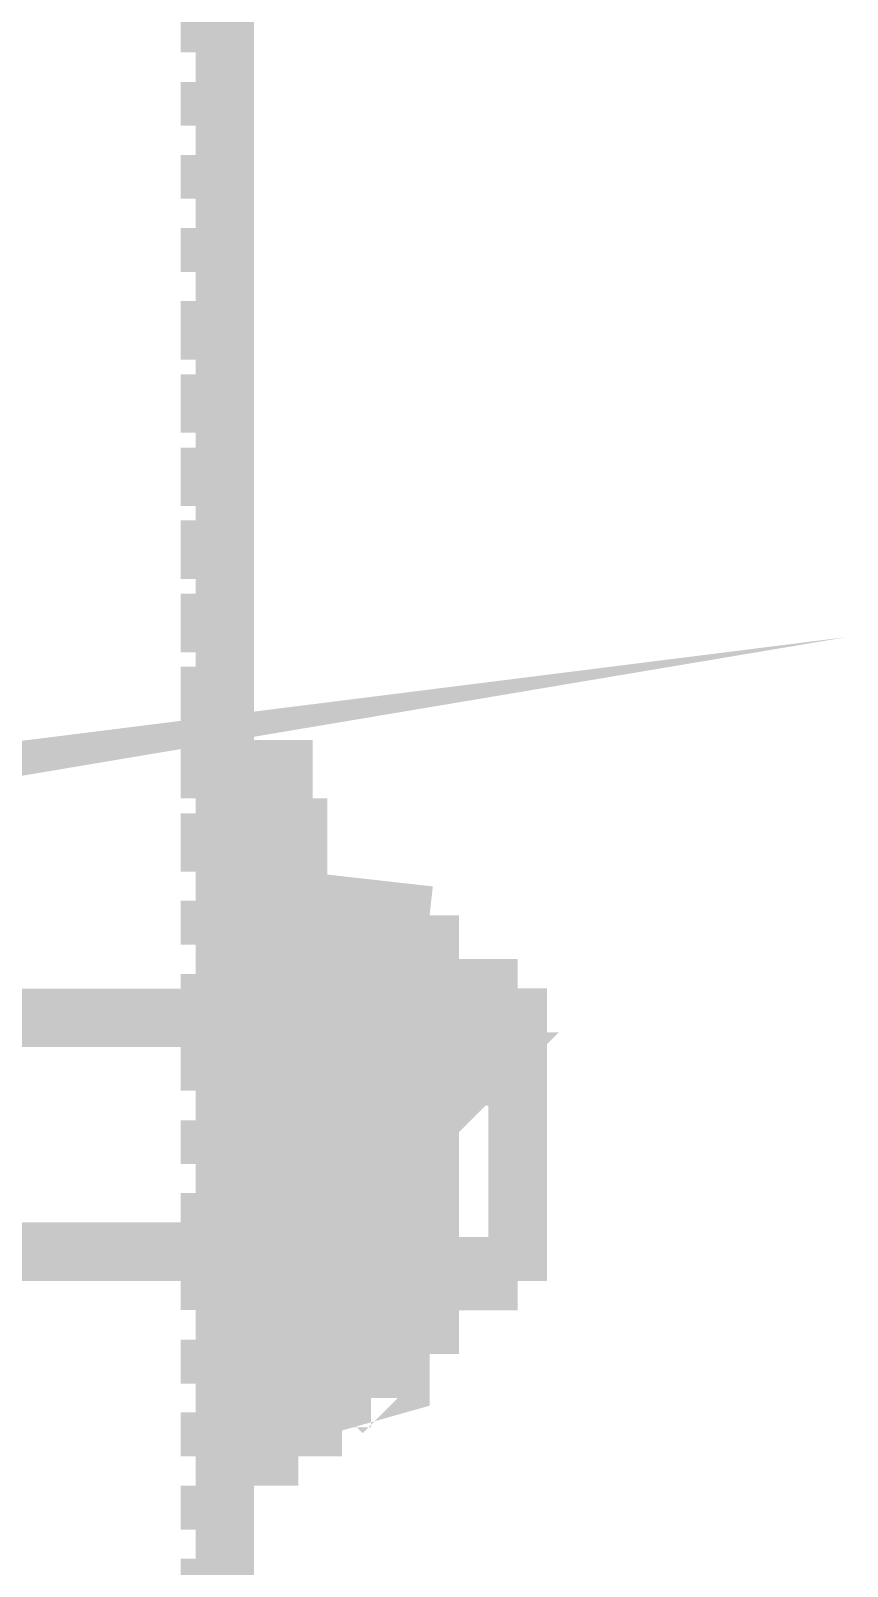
# Model space of a CAD drawing. Extents: x 0.4 to 11.4, y 0.4 to 16.2.
# Drawn here: x 4.939 to 5.032, y 8.8269 to 9.0019 of the extents above; entities that cross this region are included whole.
import ezdxf

# ---------------------------------------------------------------- set-up
doc = ezdxf.new("R2010")
doc.units = 0
doc.header["$MEASUREMENT"] = 0

msp = doc.modelspace()

# ---------------------------------------------------------------- linework, layer by layer
at = {"color": 0, "const_width": 0.00667}
for points in [[(4.9611, 8.70443), (4.9611, 10.3578)], [(4.95942, 8.99946), (4.95942, 9.00444)], [(4.95942, 8.9911), (4.95942, 8.9961)], [(4.95942, 8.98281), (4.95942, 8.98779)], [(4.95942, 8.97444), (4.95942, 8.97944)], [(4.95942, 8.96446), (4.95942, 8.97114)], [(4.95942, 8.95611), (4.95942, 8.96278)], [(4.95942, 8.94775), (4.95942, 8.95443)], [(4.95942, 8.93946), (4.95942, 8.94612)], [(4.95942, 8.9311), (4.95942, 8.93778)], [(4.85943, 8.90776), (4.87278, 8.90944), (4.86279, 8.90776)], [(4.95942, 8.92279), (4.95942, 8.92947)], [(4.95942, 8.91444), (4.95942, 8.92111)], [(4.96778, 8.91276), (4.96778, 8.91775), (4.96278, 8.91775), (4.96278, 8.91276)], [(4.96946, 8.83946), (4.96278, 8.83946), (4.96278, 8.91444), (4.96946, 8.91444)], [(4.96946, 8.83946), (4.96946, 8.91444)], [(4.96946, 8.91444), (4.96946, 8.83946)], [(4.95942, 8.90608), (4.95942, 8.91276)], [(4.96278, 8.91276), (4.96778, 8.91276)], [(4.96278, 8.91114), (4.96946, 8.91114)], [(4.96278, 8.90944), (4.96446, 8.90944)], [(4.96446, 8.90278), (4.96446, 8.90944)], [(4.96278, 8.84446), (4.96278, 8.90776)], [(4.96278, 8.84446), (4.96778, 8.84446), (4.96778, 8.90776), (4.96278, 8.90776)], [(4.95942, 8.90608), (4.96278, 8.90608), (4.96446, 8.90608), (4.9661, 8.90608), (4.96778, 8.90608), (4.96946, 8.90608), (4.97114, 8.90608), (4.97276, 8.90608)], [(4.96446, 8.90608), (4.9661, 8.90608)], [(4.9661, 8.90608), (4.9661, 8.89947)], [(4.95942, 8.89779), (4.95942, 8.90278)], [(4.96946, 8.90278), (4.98443, 8.9011)], [(4.96946, 8.9011), (4.96278, 8.9011)], [(4.96446, 8.89442), (4.96446, 8.9011)], [(4.9661, 8.9011), (4.96946, 8.89947)], [(4.97114, 8.89947), (4.97444, 8.9011), (4.97613, 8.9011)], [(4.97114, 8.89947), (4.97444, 8.9011), (4.97613, 8.9011)], [(4.97775, 8.9011), (4.97944, 8.9011), (4.98281, 8.89947)], [(4.97775, 8.9011), (4.97944, 8.9011), (4.98281, 8.89947)], [(4.98443, 8.9011), (4.98281, 8.89947), (4.98281, 8.89947)], [(4.98443, 8.9011), (4.98443, 8.89779)], [(4.98443, 8.85275), (4.98443, 8.9011), (4.98443, 8.85113)], [(4.96946, 8.89947), (4.97114, 8.89947)], [(4.96946, 8.89442), (4.96946, 8.89947)], [(4.97114, 8.89947), (4.97114, 8.89442)], [(4.97114, 8.89947), (4.97114, 8.89442)], [(4.97114, 8.89947), (4.97114, 8.89442)], [(4.97613, 8.89947), (4.97613, 8.89779), (4.97613, 8.89611), (4.97613, 8.89442), (4.97613, 8.89279)], [(4.98281, 8.89947), (4.98281, 8.89442)], [(4.98281, 8.89947), (4.98281, 8.89442)], [(4.97444, 8.89279), (4.97444, 8.89442), (4.97276, 8.89442), (4.97276, 8.89611), (4.97444, 8.89611), (4.97444, 8.89779)], [(4.97444, 8.89611), (4.97444, 8.89779), (4.97613, 8.89779), (4.97775, 8.89779), (4.97944, 8.89779), (4.97944, 8.89611), (4.98112, 8.89611)], [(4.97775, 8.89779), (4.97944, 8.89779), (4.97944, 8.89611), (4.97944, 8.89442)], [(4.9661, 8.89611), (4.9661, 8.89111)], [(4.97114, 8.89611), (4.97444, 8.89611)], [(4.97114, 8.89611), (4.97114, 8.89111)], [(4.97114, 8.89611), (4.97114, 8.89111)], [(4.97444, 8.89611), (4.97444, 8.89111)], [(4.97944, 8.89611), (4.97944, 8.89111)], [(4.98112, 8.89611), (4.98112, 8.89111)], [(4.98281, 8.89611), (4.98281, 8.89111)], [(4.95942, 8.88943), (4.95942, 8.89442)], [(4.97444, 8.88943), (4.97444, 8.89111), (4.97276, 8.89111), (4.97276, 8.89279), (4.97444, 8.89279), (4.97444, 8.89442)], [(4.97276, 8.89442), (4.97444, 8.89442), (4.97613, 8.89442), (4.97775, 8.89442), (4.97944, 8.89442), (4.98112, 8.89442)], [(4.97613, 8.89442), (4.97613, 8.89279)], [(4.97775, 8.89442), (4.97944, 8.89442), (4.97944, 8.89279), (4.97944, 8.89111)], [(4.97944, 8.89442), (4.97944, 8.89279), (4.97775, 8.89279), (4.97775, 8.89111)], [(4.98443, 8.89442), (4.98443, 8.88943)], [(4.96446, 8.88613), (4.96446, 8.89279)], [(4.9661, 8.89279), (4.96778, 8.89279), (4.97114, 8.89279)], [(4.9661, 8.89279), (4.9661, 8.88613)], [(4.96778, 8.89279), (4.96778, 8.88613)], [(4.96946, 8.88613), (4.96946, 8.89279)], [(4.97114, 8.89279), (4.97114, 8.88613)], [(4.97114, 8.89279), (4.97444, 8.89279), (4.97613, 8.89279), (4.97613, 8.89111), (4.97775, 8.89111), (4.97775, 8.89279), (4.97944, 8.89279)], [(4.97114, 8.89279), (4.97114, 8.88613)], [(4.97114, 8.89279), (4.97114, 8.88613)], [(4.97444, 8.89279), (4.97444, 8.88613)], [(4.97944, 8.89279), (4.98112, 8.89279)], [(4.97944, 8.89279), (4.97944, 8.88613)], [(4.98281, 8.89279), (4.98443, 8.89279)], [(4.98281, 8.89279), (4.98281, 8.88613)], [(4.98281, 8.89279), (4.98281, 8.88613)], [(4.98443, 8.89279), (4.99447, 8.89279)], [(4.99447, 8.85943), (4.99447, 8.89279), (4.99447, 8.86111)], [(4.96778, 8.88943), (4.9661, 8.88943), (4.9661, 8.89111)], [(4.97276, 8.89111), (4.97444, 8.89111), (4.97613, 8.89111), (4.97775, 8.89111), (4.97944, 8.89111), (4.98112, 8.89111)], [(4.97613, 8.89111), (4.97613, 8.88943)], [(4.97944, 8.89111), (4.97944, 8.88943), (4.97775, 8.88781)], [(4.99447, 8.89111), (4.99447, 8.88943)], [(4.97114, 8.88943), (4.78614, 8.88943)], [(4.96778, 8.88943), (4.96778, 8.88613)], [(4.98281, 8.88276), (4.98281, 8.88943)], [(4.98281, 8.88943), (4.98281, 8.88276)], [(4.99447, 8.88943), (4.99447, 8.88613)], [(4.9661, 8.88781), (4.9661, 8.88276)], [(4.97114, 8.88781), (4.97114, 8.88276)], [(4.97114, 8.88781), (4.97114, 8.88276)], [(4.97444, 8.88781), (4.97444, 8.88276)], [(4.97944, 8.88781), (4.97944, 8.88276)], [(4.98112, 8.88781), (4.98112, 8.88276)], [(4.98281, 8.88781), (4.98281, 8.88276)], [(4.95942, 8.88112), (4.95942, 8.88613)], [(4.97613, 8.88613), (4.97613, 8.88444)], [(4.97775, 8.88613), (4.97944, 8.88444), (4.97944, 8.88276)], [(4.98443, 8.88613), (4.98443, 8.88276)], [(4.98942, 8.88444), (4.98779, 8.88444), (4.98779, 8.88613)], [(4.9911, 8.88444), (4.9911, 8.88613)], [(4.96446, 8.87776), (4.96446, 8.88444)], [(4.9661, 8.88444), (4.9661, 8.87776)], [(4.96778, 8.88444), (4.96778, 8.87776)], [(4.96778, 8.88444), (4.96778, 8.87776)], [(4.97444, 8.87944), (4.97444, 8.88112), (4.97276, 8.88276), (4.97444, 8.88276), (4.97444, 8.88444)], [(4.96946, 8.87776), (4.96946, 8.88444)], [(4.97114, 8.88444), (4.97114, 8.87776)], [(4.97114, 8.88444), (4.97114, 8.87776)], [(4.97114, 8.88444), (4.97114, 8.87776)], [(4.97444, 8.88444), (4.97444, 8.87776)], [(4.97944, 8.88444), (4.97944, 8.87776)], [(4.98281, 8.88444), (4.98281, 8.87776)], [(4.98281, 8.88444), (4.98281, 8.87776)], [(4.98779, 8.88444), (4.98942, 8.88276)], [(4.99447, 8.88444), (4.99447, 8.87776)], [(4.97276, 8.88276), (4.97444, 8.88276), (4.97613, 8.88276), (4.97775, 8.88276), (4.97944, 8.88276), (4.98112, 8.88276)], [(4.97613, 8.87776), (4.97613, 8.88276), (4.98443, 8.88276)], [(4.97613, 8.88276), (4.97613, 8.88112)], [(4.97944, 8.88276), (4.97944, 8.88112), (4.97944, 8.87944), (4.97775, 8.87944)], [(4.9661, 8.87944), (4.9661, 8.87446)], [(4.97114, 8.87944), (4.97114, 8.87446)], [(4.97114, 8.87944), (4.97114, 8.87446)], [(4.97444, 8.87944), (4.97444, 8.87446)], [(4.97944, 8.87944), (4.97944, 8.87446)], [(4.98112, 8.87944), (4.98112, 8.87446)], [(4.98281, 8.87944), (4.98281, 8.87446)], [(4.95942, 8.87278), (4.95942, 8.87776)], [(4.96446, 8.86947), (4.96446, 8.87446)], [(4.9661, 8.87446), (4.9661, 8.86947)], [(4.96778, 8.87446), (4.96778, 8.86947)], [(4.96778, 8.87446), (4.96778, 8.86947)], [(4.96946, 8.86947), (4.96946, 8.87446)], [(4.97114, 8.87446), (4.97114, 8.86947)], [(4.97114, 8.87446), (4.97114, 8.86947)], [(4.97114, 8.87446), (4.97114, 8.86947)], [(4.97444, 8.87446), (4.97444, 8.86947)], [(4.97613, 8.86947), (4.97613, 8.87446)], [(4.97613, 8.87446), (4.97613, 8.87278), (4.97613, 8.8711), (4.97613, 8.86947)], [(4.97775, 8.87446), (4.97944, 8.87446), (4.97944, 8.87278), (4.97944, 8.8711)], [(4.97944, 8.87446), (4.97944, 8.86947)], [(4.98281, 8.87446), (4.98281, 8.86947)], [(4.98281, 8.87446), (4.98281, 8.86947)], [(4.99447, 8.87446), (4.99447, 8.86947)], [(4.97444, 8.86778), (4.97444, 8.86947), (4.97276, 8.8711), (4.97444, 8.8711), (4.97444, 8.87278)], [(4.9661, 8.8711), (4.9661, 8.8661)], [(4.97114, 8.8711), (4.97114, 8.8661)], [(4.97114, 8.8711), (4.97114, 8.8661)], [(4.97276, 8.8711), (4.97444, 8.8711), (4.97613, 8.8711), (4.97775, 8.8711), (4.97944, 8.8711), (4.98112, 8.8711)], [(4.97444, 8.8711), (4.97444, 8.8661)], [(4.97944, 8.8711), (4.97944, 8.86947), (4.97944, 8.86778), (4.97775, 8.86778)], [(4.97944, 8.8711), (4.97944, 8.8661)], [(4.98112, 8.8711), (4.98112, 8.8661)], [(4.98281, 8.8711), (4.98281, 8.8661)], [(4.95942, 8.86442), (4.95942, 8.86947)], [(4.97613, 8.86947), (4.98443, 8.86947)], [(4.98443, 8.86947), (4.98443, 8.86778)], [(4.96446, 8.86111), (4.96446, 8.8661)], [(4.9661, 8.8661), (4.9661, 8.86111)], [(4.96778, 8.8661), (4.96778, 8.85943)], [(4.96778, 8.8661), (4.96778, 8.86279)], [(4.96946, 8.86111), (4.96946, 8.8661)], [(4.97114, 8.8661), (4.97114, 8.86111)], [(4.97114, 8.8661), (4.97114, 8.86111)], [(4.97114, 8.8661), (4.97114, 8.86111)], [(4.97444, 8.8661), (4.97444, 8.85943)], [(4.97944, 8.8661), (4.97944, 8.85943)], [(4.98281, 8.8661), (4.98281, 8.86111)], [(4.98281, 8.8661), (4.98281, 8.86111)], [(4.99447, 8.8661), (4.99447, 8.86279)], [(4.97444, 8.85943), (4.97444, 8.86111), (4.97276, 8.86111), (4.97276, 8.86279), (4.97444, 8.86279), (4.97444, 8.86442)], [(4.97613, 8.86442), (4.97613, 8.86279)], [(4.97775, 8.86442), (4.97944, 8.86442), (4.97944, 8.86279), (4.97944, 8.86111)], [(4.98443, 8.86442), (4.98443, 8.85943)], [(4.97276, 8.86279), (4.78614, 8.86279)], [(4.9661, 8.86279), (4.9661, 8.85781)], [(4.9661, 8.86279), (4.96778, 8.86279)], [(4.97114, 8.86279), (4.97114, 8.85612)], [(4.97114, 8.86279), (4.97114, 8.85612)], [(4.97444, 8.86279), (4.97444, 8.85612)], [(4.97944, 8.86279), (4.97944, 8.85612)], [(4.98112, 8.86279), (4.98112, 8.85612)], [(4.98281, 8.86279), (4.98281, 8.85612)], [(4.95942, 8.85612), (4.95942, 8.86111)], [(4.96778, 8.85943), (4.9661, 8.85943), (4.9661, 8.86111)], [(4.97444, 8.85612), (4.97444, 8.85781), (4.97276, 8.85781), (4.97444, 8.85943), (4.97444, 8.86111)], [(4.97276, 8.86111), (4.97444, 8.86111), (4.97613, 8.86111), (4.97775, 8.86111), (4.97944, 8.86111), (4.98112, 8.86111)], [(4.97444, 8.85943), (4.97444, 8.86111), (4.97613, 8.86111), (4.97775, 8.86111), (4.97944, 8.86111), (4.97944, 8.85943), (4.98112, 8.85943)], [(4.97613, 8.86111), (4.97613, 8.85943), (4.97613, 8.85781)], [(4.97613, 8.86111), (4.97613, 8.85943), (4.97613, 8.85781)], [(4.97944, 8.86111), (4.97944, 8.85943), (4.97775, 8.85781)], [(4.97775, 8.86111), (4.97944, 8.86111), (4.97944, 8.85943), (4.97944, 8.85781)], [(4.98281, 8.85275), (4.98281, 8.86111)], [(4.98281, 8.86111), (4.98281, 8.85275)], [(4.99278, 8.85943), (4.99278, 8.85943), (4.99278, 8.85943), (4.99278, 8.85943), (4.99278, 8.85943), (4.99278, 8.85943), (4.99278, 8.85943), (4.99278, 8.85943), (4.99278, 8.85943), (4.99278, 8.85943), (4.99278, 8.85943), (4.99278, 8.85943), (4.99278, 8.85943), (4.9911, 8.85943), (4.9911, 8.85943), (4.9911, 8.85943), (4.9911, 8.85943), (4.9911, 8.85943), (4.9911, 8.85943), (4.9911, 8.85943), (4.9911, 8.85943), (4.9911, 8.85943), (4.9911, 8.85943), (4.9911, 8.85943), (4.9911, 8.85943), (4.9911, 8.85943), (4.9911, 8.85943), (4.9911, 8.85943), (4.9911, 8.85943), (4.9911, 8.85943), (4.9911, 8.85943), (4.9911, 8.85943), (4.9911, 8.85943), (4.9911, 8.85943), (4.9911, 8.85943), (4.9911, 8.85943), (4.9911, 8.85943), (4.9911, 8.85943), (4.9911, 8.85943), (4.9911, 8.85943), (4.9911, 8.85943), (4.9911, 8.85943), (4.9911, 8.85943), (4.9911, 8.85943), (4.9911, 8.85943), (4.9911, 8.85943), (4.9911, 8.85943), (4.9911, 8.85943), (4.9911, 8.85943), (4.9911, 8.86111), (4.9911, 8.86111), (4.98942, 8.86111), (4.98942, 8.86111), (4.98942, 8.86111), (4.98942, 8.86111), (4.98942, 8.86111), (4.98942, 8.86111), (4.98942, 8.86111), (4.98942, 8.86111), (4.98942, 8.86111), (4.98942, 8.86111), (4.98942, 8.86111), (4.98942, 8.86111), (4.98942, 8.86111), (4.98942, 8.86111), (4.98942, 8.86111), (4.98942, 8.86111), (4.98942, 8.86111), (4.98942, 8.86111), (4.98942, 8.86111), (4.98942, 8.86111), (4.98942, 8.86111), (4.98942, 8.86111), (4.98942, 8.86111), (4.98942, 8.86111), (4.98942, 8.86111), (4.98942, 8.86111), (4.98942, 8.86111), (4.98779, 8.86111), (4.98779, 8.86111), (4.98779, 8.86111), (4.98779, 8.86111), (4.98779, 8.85943), (4.98779, 8.85943), (4.98779, 8.85943), (4.98779, 8.85943), (4.98779, 8.85943), (4.98779, 8.85943), (4.98779, 8.85943), (4.98779, 8.85943), (4.98779, 8.85943), (4.98779, 8.85943), (4.98779, 8.85943), (4.98779, 8.85943), (4.98779, 8.85943), (4.98779, 8.85943), (4.98779, 8.85943), (4.98779, 8.85943), (4.98779, 8.85943), (4.98779, 8.85943), (4.98779, 8.85943), (4.98779, 8.85943), (4.98779, 8.85943), (4.98779, 8.85943), (4.98779, 8.85943), (4.98779, 8.85943), (4.98779, 8.85943), (4.98779, 8.85943), (4.98779, 8.85943), (4.98779, 8.85943), (4.98779, 8.85943), (4.98779, 8.85943), (4.98779, 8.85943), (4.98779, 8.85943), (4.98779, 8.85943), (4.98611, 8.85943), (4.98611, 8.85943), (4.98611, 8.85943), (4.98611, 8.85943), (4.98611, 8.85943), (4.98611, 8.85943), (4.98611, 8.85943), (4.98611, 8.85943), (4.98611, 8.85943), (4.98611, 8.85943), (4.98611, 8.85943), (4.98611, 8.85943), (4.98611, 8.85943), (4.98611, 8.85943), (4.98611, 8.85943), (4.98611, 8.85943)], [(4.98942, 8.86111), (4.98942, 8.85943)], [(4.98942, 8.86111), (4.98942, 8.86111), (4.98942, 8.86111), (4.98942, 8.86111), (4.98942, 8.86111), (4.98942, 8.86111), (4.98942, 8.86111), (4.98942, 8.86111), (4.98942, 8.86111), (4.98942, 8.86111), (4.98942, 8.86111), (4.98942, 8.86111), (4.98942, 8.86111), (4.98942, 8.86111), (4.98942, 8.86111), (4.98942, 8.86111), (4.98942, 8.86111), (4.98942, 8.86111), (4.98942, 8.86111), (4.98942, 8.86111), (4.98942, 8.86111), (4.98942, 8.86111), (4.98942, 8.86111), (4.98942, 8.86111), (4.98942, 8.86111), (4.98942, 8.86111), (4.98942, 8.86111), (4.98942, 8.86111), (4.98942, 8.86111), (4.9911, 8.86111), (4.9911, 8.86111), (4.9911, 8.86111), (4.9911, 8.86111), (4.9911, 8.86111), (4.9911, 8.86111), (4.9911, 8.86111), (4.9911, 8.85943), (4.9911, 8.85943), (4.9911, 8.85943), (4.9911, 8.85943), (4.9911, 8.85943), (4.9911, 8.85943), (4.9911, 8.85943), (4.9911, 8.85943), (4.9911, 8.85943), (4.9911, 8.85943), (4.9911, 8.85943), (4.9911, 8.85943), (4.9911, 8.85943), (4.9911, 8.85943), (4.9911, 8.85943), (4.9911, 8.85943), (4.9911, 8.85943), (4.9911, 8.85943), (4.9911, 8.85943), (4.9911, 8.85943), (4.9911, 8.85943), (4.9911, 8.85943), (4.9911, 8.85943), (4.9911, 8.85943), (4.9911, 8.85943), (4.9911, 8.85943), (4.9911, 8.85943), (4.9911, 8.85943), (4.9911, 8.85943), (4.9911, 8.85943), (4.9911, 8.85943), (4.9911, 8.85943), (4.9911, 8.85943), (4.9911, 8.85943), (4.9911, 8.85943), (4.9911, 8.85943), (4.9911, 8.85943), (4.9911, 8.85943), (4.9911, 8.85943), (4.9911, 8.85943), (4.9911, 8.85943), (4.9911, 8.85943), (4.9911, 8.85943), (4.9911, 8.85943), (4.9911, 8.85943), (4.9911, 8.85943), (4.9911, 8.85943), (4.9911, 8.85943), (4.9911, 8.85943), (4.9911, 8.85943), (4.9911, 8.85943), (4.9911, 8.85943), (4.9911, 8.85943), (4.9911, 8.85943), (4.9911, 8.85943), (4.9911, 8.85943), (4.9911, 8.85943), (4.9911, 8.85943), (4.9911, 8.85943), (4.9911, 8.85943), (4.9911, 8.85943), (4.9911, 8.85943), (4.9911, 8.85943), (4.9911, 8.85943), (4.9911, 8.85943), (4.9911, 8.85943), (4.9911, 8.85943), (4.9911, 8.85943), (4.9911, 8.85943), (4.9911, 8.85943), (4.9911, 8.85943), (4.99278, 8.85943), (4.99278, 8.85943), (4.99278, 8.85943), (4.99278, 8.85943), (4.99278, 8.85943), (4.99278, 8.85943), (4.99278, 8.85943), (4.99278, 8.85943), (4.99278, 8.85943), (4.99278, 8.85943), (4.99278, 8.85943), (4.99278, 8.85943), (4.99278, 8.85943), (4.99278, 8.85943), (4.99278, 8.85943), (4.99278, 8.85943), (4.99278, 8.85943), (4.99278, 8.85943), (4.99278, 8.85943), (4.99278, 8.85943), (4.99278, 8.85943), (4.99278, 8.85943), (4.99278, 8.85943), (4.99278, 8.85943)], [(4.99447, 8.86111), (4.99447, 8.85943)], [(4.97114, 8.85943), (4.96778, 8.85943)], [(4.97444, 8.85943), (4.97114, 8.85943)], [(4.97114, 8.85781), (4.97114, 8.85943)], [(4.98281, 8.85943), (4.98281, 8.85781)], [(4.98443, 8.85943), (4.98281, 8.85943)], [(4.98611, 8.85943), (4.98443, 8.85943)], [(4.99278, 8.85943), (4.98611, 8.85943)], [(4.9911, 8.85943), (4.98779, 8.85943)], [(4.98779, 8.85943), (4.98942, 8.85943), (4.9911, 8.85943)], [(4.99447, 8.85943), (4.99278, 8.85943)], [(4.96446, 8.85275), (4.96446, 8.85781)], [(4.96946, 8.85275), (4.96946, 8.85781)], [(4.97114, 8.85781), (4.97114, 8.85275)], [(4.97114, 8.85781), (4.97114, 8.85275)], [(4.97114, 8.85781), (4.97114, 8.85444)], [(4.97276, 8.85781), (4.97444, 8.85781), (4.97613, 8.85781), (4.97775, 8.85781), (4.97944, 8.85781), (4.98112, 8.85781)], [(4.97944, 8.85781), (4.97944, 8.85612), (4.97775, 8.85444)], [(4.98281, 8.85781), (4.98281, 8.85444)], [(4.98281, 8.85781), (4.98281, 8.85275)], [(4.97944, 8.85612), (4.97775, 8.85444), (4.97613, 8.85444), (4.97444, 8.85612), (4.97114, 8.85612)], [(4.97613, 8.85612), (4.97613, 8.85444)], [(4.98112, 8.85612), (4.97944, 8.85612)], [(4.98443, 8.85612), (4.98443, 8.85275)], [(4.9661, 8.85444), (4.9661, 8.84776)], [(4.97114, 8.85275), (4.97114, 8.85444)], [(4.98281, 8.85444), (4.98281, 8.85275)], [(4.95942, 8.84776), (4.95942, 8.85275)], [(4.96278, 8.85275), (4.96946, 8.85275)], [(4.96946, 8.85275), (4.9661, 8.85275)], [(4.97114, 8.85275), (4.96946, 8.85275)], [(4.97613, 8.85275), (4.97444, 8.85275), (4.97114, 8.85275)], [(4.97613, 8.85275), (4.97444, 8.85275), (4.97114, 8.85275)], [(4.98281, 8.85275), (4.97944, 8.85275), (4.97775, 8.85275)], [(4.98281, 8.85275), (4.97944, 8.85275), (4.97775, 8.85275)], [(4.98443, 8.85275), (4.98281, 8.85275)], [(4.98443, 8.85275), (4.98443, 8.85113)], [(4.96946, 8.85113), (4.98112, 8.85113), (4.98112, 8.84776), (4.96946, 8.84446)], [(4.98443, 8.85113), (4.98112, 8.85113)], [(4.96446, 8.84278), (4.96446, 8.84944)], [(4.95942, 8.84776), (4.96278, 8.84776), (4.96446, 8.84776), (4.9661, 8.84776), (4.96778, 8.84776), (4.96946, 8.84776), (4.97114, 8.84776), (4.97276, 8.84776)], [(4.9661, 8.84776), (4.96446, 8.84776)], [(4.97276, 8.84614), (4.97276, 8.84446), (4.97444, 8.84278), (4.97444, 8.84278), (4.97444, 8.84278)], [(4.97444, 8.84614), (4.97444, 8.84446)], [(4.95942, 8.83946), (4.95942, 8.84446)], [(4.97444, 8.84446), (4.97276, 8.84278), (4.97444, 8.84278), (4.97276, 8.84278)], [(4.97444, 8.84446), (4.97114, 8.84446)], [(4.97276, 8.84278), (4.97276, 8.84446)], [(4.97444, 8.84278), (4.97444, 8.84446), (4.97444, 8.84446)], [(4.96446, 8.84278), (4.96278, 8.84278)], [(4.96946, 8.84278), (4.96278, 8.84278)], [(4.97276, 8.84278), (4.97444, 8.84278), (4.97444, 8.84278), (4.97444, 8.84278)], [(4.95942, 8.83111), (4.95942, 8.8361)], [(4.95942, 8.82275), (4.95942, 8.82781)]]:
    msp.add_lwpolyline(points, dxfattribs=at)
at = {"color": 0}
for points, const_width in [([(4.96946, 8.91444), (4.96946, 8.91444)], 0.00667), ([(4.96946, 8.90608), (4.96946, 8.90608)], 0.00667), ([(4.96946, 8.90278), (4.96946, 8.90278)], 0.00667), ([(4.96946, 8.9011), (4.96946, 8.9011)], 0.00667), ([(4.98443, 8.9011), (4.98443, 8.9011)], 0.00667), ([(4.98443, 8.9011), (4.98443, 8.9011)], 0.00667), ([(4.97114, 8.89947), (4.97114, 8.89947)], 0.00667), ([(4.98281, 8.89279), (4.98281, 8.89947), (4.98281, 8.89279)], 0.00667), ([(4.98281, 8.89947), (4.98281, 8.89947)], 0.00667), ([(4.97114, 8.89611), (4.97114, 8.89611)], 0.00667), ([(4.98281, 8.89611), (4.98281, 8.89611)], 0.00667), ([(4.97114, 8.89442), (4.97114, 8.89442)], 0.00667), ([(4.98281, 8.89442), (4.98281, 8.89442)], 0.00667), ([(4.99447, 8.89279), (4.99447, 8.89279)], 0.00667), ([(4.96946, 8.89111), (4.96946, 8.89111)], 0.00667), ([(4.97613, 8.89111), (4.97613, 8.89111)], 0.00667), ([(4.97613, 8.88781), (4.97613, 8.88781)], 0.00667), ([(4.98942, 8.88781), (4.98942, 8.88781), (4.98942, 8.88781), (4.98942, 8.88781), (4.98942, 8.88781), (4.98942, 8.88781), (4.98942, 8.88781), (4.98942, 8.88781), (4.98942, 8.88781), (4.98942, 8.88781), (4.98942, 8.88781), (4.98942, 8.88781), (4.98942, 8.88781), (4.98942, 8.88781), (4.98942, 8.88781), (4.98942, 8.88781), (4.98942, 8.88781), (4.98942, 8.88781), (4.98942, 8.88781), (4.98942, 8.88781), (4.98942, 8.88781), (4.98942, 8.88781), (4.98942, 8.88781), (4.98942, 8.88781), (4.98942, 8.88781), (4.98942, 8.88781), (4.98779, 8.88781), (4.98779, 8.88781), (4.98779, 8.88781), (4.98779, 8.88781), (4.98779, 8.88781), (4.98779, 8.88781), (4.98779, 8.88613), (4.98779, 8.88613), (4.98779, 8.88613), (4.98779, 8.88613), (4.98779, 8.88613), (4.98779, 8.88613), (4.98779, 8.88613), (4.98779, 8.88613), (4.98779, 8.88613), (4.98779, 8.88613), (4.98779, 8.88613), (4.98779, 8.88613), (4.98779, 8.88613), (4.98779, 8.88613), (4.98779, 8.88613), (4.98779, 8.88613), (4.98779, 8.88613), (4.98779, 8.88613), (4.98779, 8.88613), (4.98779, 8.88613), (4.98779, 8.88613), (4.98779, 8.88613), (4.98779, 8.88613), (4.98779, 8.88613), (4.98779, 8.88613), (4.98779, 8.88613), (4.98779, 8.88613), (4.98779, 8.88613), (4.98779, 8.88613), (4.98779, 8.88613), (4.98779, 8.88613), (4.98779, 8.88613), (4.98779, 8.88613), (4.98779, 8.88613), (4.98779, 8.88613), (4.98779, 8.88613), (4.98779, 8.88613), (4.98779, 8.88613), (4.98779, 8.88613), (4.98779, 8.88613), (4.98779, 8.88613), (4.98779, 8.88613), (4.98779, 8.88613), (4.98779, 8.88613), (4.98779, 8.88613), (4.98779, 8.88613), (4.98779, 8.88613), (4.98779, 8.88613), (4.98779, 8.88613), (4.98779, 8.88613), (4.98779, 8.88613), (4.98779, 8.88613), (4.98779, 8.88613), (4.98779, 8.88613), (4.98779, 8.88613), (4.98779, 8.88613), (4.98779, 8.88613), (4.98779, 8.88613), (4.98779, 8.88613), (4.98779, 8.88613), (4.98779, 8.88613), (4.98779, 8.88613), (4.98779, 8.88613), (4.98779, 8.88613), (4.98779, 8.88613), (4.98779, 8.88613), (4.98779, 8.88613), (4.98611, 8.88613), (4.98611, 8.88613), (4.98611, 8.88613), (4.98611, 8.88613), (4.98611, 8.88613), (4.98611, 8.88613), (4.98611, 8.88613), (4.98611, 8.88613), (4.98611, 8.88613), (4.98611, 8.88613), (4.98611, 8.88613), (4.98611, 8.88613), (4.98611, 8.88613), (4.98611, 8.88613), (4.98611, 8.88613), (4.98611, 8.88613), (4.98611, 8.88613), (4.98611, 8.88613), (4.98611, 8.88444), (4.98611, 8.88444), (4.98611, 8.88444), (4.98611, 8.88444), (4.98611, 8.88444), (4.98611, 8.88444), (4.98611, 8.88444), (4.98611, 8.88444), (4.98611, 8.88444), (4.98611, 8.88444), (4.98611, 8.88444), (4.98611, 8.88444), (4.98611, 8.88444), (4.98611, 8.88444), (4.98611, 8.88444), (4.98611, 8.88444), (4.98611, 8.88444), (4.98611, 8.88444), (4.98611, 8.88444), (4.98611, 8.88444), (4.98611, 8.88444), (4.98611, 8.88444), (4.98611, 8.88444), (4.98611, 8.88444), (4.98611, 8.88444), (4.98611, 8.88444), (4.98611, 8.88444), (4.98611, 8.88444), (4.98611, 8.88444), (4.98779, 8.88444), (4.98779, 8.88444), (4.98779, 8.88444), (4.98779, 8.88444), (4.98779, 8.88444), (4.98779, 8.88444), (4.98779, 8.88444), (4.98779, 8.88444), (4.98779, 8.88444), (4.98779, 8.88276), (4.98779, 8.88276), (4.98779, 8.88276), (4.98779, 8.88276), (4.98779, 8.88276), (4.98779, 8.88276), (4.98779, 8.88276), (4.98779, 8.88276), (4.98779, 8.88276), (4.98779, 8.88276), (4.98779, 8.88276), (4.98779, 8.88276), (4.98779, 8.88276), (4.98779, 8.88276), (4.98779, 8.88276), (4.98779, 8.88276), (4.98779, 8.88276), (4.98779, 8.88276), (4.98779, 8.88276), (4.98779, 8.88276), (4.98779, 8.88276), (4.98779, 8.88276), (4.98779, 8.88276), (4.98779, 8.88276), (4.98779, 8.88276), (4.98779, 8.88276), (4.98779, 8.88276), (4.98779, 8.88276), (4.98942, 8.88276), (4.98942, 8.88276), (4.98942, 8.88276), (4.98942, 8.88276), (4.98942, 8.88276), (4.98942, 8.88276), (4.98942, 8.88276), (4.98942, 8.88276), (4.98942, 8.88276), (4.98942, 8.88276), (4.98942, 8.88276), (4.98942, 8.88276), (4.98942, 8.88276), (4.98942, 8.88276), (4.98942, 8.88276), (4.98942, 8.88276), (4.98942, 8.88276), (4.98942, 8.88276), (4.98942, 8.88276), (4.98942, 8.88276), (4.98942, 8.88276), (4.98942, 8.88276), (4.98942, 8.88276), (4.98942, 8.88276), (4.98942, 8.88276), (4.98942, 8.88276), (4.98942, 8.88276), (4.9911, 8.88276), (4.9911, 8.88276), (4.9911, 8.88276), (4.9911, 8.88276), (4.9911, 8.88276), (4.9911, 8.88276), (4.9911, 8.88276), (4.9911, 8.88276), (4.9911, 8.88276), (4.9911, 8.88276), (4.9911, 8.88276), (4.9911, 8.88276), (4.9911, 8.88276), (4.9911, 8.88276), (4.9911, 8.88276), (4.9911, 8.88276), (4.9911, 8.88276), (4.9911, 8.88276), (4.9911, 8.88276), (4.9911, 8.88276), (4.9911, 8.88276), (4.9911, 8.88276), (4.9911, 8.88276), (4.9911, 8.88276), (4.9911, 8.88276), (4.9911, 8.88276), (4.9911, 8.88444), (4.9911, 8.88444), (4.9911, 8.88444), (4.9911, 8.88444), (4.9911, 8.88444), (4.9911, 8.88444), (4.9911, 8.88444), (4.9911, 8.88444), (4.9911, 8.88444), (4.9911, 8.88444), (4.9911, 8.88444), (4.9911, 8.88444), (4.99278, 8.88444), (4.99278, 8.88444), (4.99278, 8.88444), (4.99278, 8.88444), (4.99278, 8.88444), (4.99278, 8.88444), (4.99278, 8.88444), (4.99278, 8.88444), (4.99278, 8.88444), (4.99278, 8.88444), (4.99278, 8.88444), (4.99278, 8.88444), (4.99278, 8.88444), (4.99278, 8.88444), (4.99278, 8.88444), (4.99278, 8.88444), (4.99278, 8.88444), (4.99278, 8.88444), (4.99278, 8.88444), (4.99278, 8.88444), (4.99278, 8.88444), (4.99278, 8.88444), (4.99278, 8.88444), (4.99278, 8.88444), (4.99278, 8.88444), (4.99278, 8.88444), (4.99278, 8.88613), (4.99278, 8.88613), (4.99278, 8.88613), (4.99278, 8.88613), (4.99278, 8.88613), (4.99278, 8.88613), (4.99278, 8.88613), (4.99278, 8.88613), (4.99278, 8.88613), (4.99278, 8.88613), (4.9911, 8.88613), (4.9911, 8.88613), (4.9911, 8.88613), (4.9911, 8.88613), (4.9911, 8.88613), (4.9911, 8.88613), (4.9911, 8.88613), (4.9911, 8.88613), (4.9911, 8.88613), (4.9911, 8.88613), (4.9911, 8.88613), (4.9911, 8.88613), (4.9911, 8.88613), (4.9911, 8.88613), (4.9911, 8.88613), (4.9911, 8.88613), (4.9911, 8.88613), (4.9911, 8.88613), (4.9911, 8.88613), (4.9911, 8.88613), (4.9911, 8.88613), (4.9911, 8.88613), (4.9911, 8.88613), (4.9911, 8.88613), (4.9911, 8.88613), (4.9911, 8.88613), (4.9911, 8.88613), (4.9911, 8.88613), (4.9911, 8.88613), (4.9911, 8.88613), (4.9911, 8.88613), (4.9911, 8.88613), (4.9911, 8.88613), (4.9911, 8.88613), (4.9911, 8.88613), (4.9911, 8.88613), (4.9911, 8.88613), (4.9911, 8.88613), (4.9911, 8.88613), (4.9911, 8.88613), (4.9911, 8.88613), (4.9911, 8.88613), (4.9911, 8.88613), (4.9911, 8.88613), (4.9911, 8.88613), (4.9911, 8.88613), (4.9911, 8.88613), (4.9911, 8.88613), (4.9911, 8.88613), (4.9911, 8.88613), (4.9911, 8.88613), (4.9911, 8.88613), (4.9911, 8.88613), (4.9911, 8.88613), (4.9911, 8.88613), (4.9911, 8.88613), (4.9911, 8.88613), (4.9911, 8.88613), (4.9911, 8.88613), (4.9911, 8.88613), (4.9911, 8.88613), (4.9911, 8.88613), (4.9911, 8.88613), (4.9911, 8.88613), (4.9911, 8.88613), (4.9911, 8.88613), (4.9911, 8.88613), (4.9911, 8.88613), (4.9911, 8.88613), (4.9911, 8.88613), (4.9911, 8.88613), (4.9911, 8.88613), (4.9911, 8.88613), (4.9911, 8.88613), (4.9911, 8.88613), (4.9911, 8.88781), (4.9911, 8.88781), (4.9911, 8.88781), (4.98942, 8.88781), (4.98942, 8.88781), (4.98942, 8.88781), (4.98942, 8.88781), (4.98942, 8.88781), (4.98942, 8.88781), (4.98942, 8.88781), (4.98942, 8.88781), (4.98942, 8.88781), (4.98942, 8.88781), (4.98942, 8.88781), (4.98942, 8.88781), (4.98942, 8.88781), (4.98942, 8.88781), (4.98942, 8.88781), (4.98942, 8.88781), (4.98942, 8.88781), (4.98942, 8.88781), (4.98942, 8.88781), (4.98942, 8.88781), (4.98942, 8.88781), (4.98942, 8.88781), (4.98942, 8.88781), (4.98942, 8.88781), (4.98942, 8.88781), (4.98942, 8.88781), (4.98942, 8.88781), (4.98942, 8.88781), (4.98942, 8.88781)], 0.00667), ([(4.99278, 8.88444), (4.99278, 8.88613), (4.9911, 8.88613), (4.9911, 8.88613), (4.9911, 8.88613), (4.9911, 8.88781), (4.9911, 8.88781), (4.98942, 8.88781), (4.98942, 8.88781), (4.98942, 8.88781), (4.98779, 8.88781), (4.98779, 8.88781), (4.98779, 8.88613), (4.98779, 8.88613), (4.98779, 8.88613), (4.98611, 8.88613), (4.98611, 8.88444), (4.98611, 8.88444), (4.98779, 8.88444), (4.98779, 8.88444), (4.98779, 8.88276), (4.98779, 8.88276), (4.98779, 8.88276), (4.98942, 8.88276), (4.98942, 8.88276), (4.98942, 8.88276), (4.9911, 8.88276), (4.9911, 8.88276), (4.9911, 8.88276), (4.9911, 8.88444), (4.9911, 8.88444), (4.99278, 8.88444), (4.99278, 8.88444)], 0.00667), ([(4.9911, 8.88444), (4.98942, 8.88276), (4.98942, 8.88444), (4.9911, 8.88444)], 0.00667), ([(4.98779, 8.88613), (4.98942, 8.88613), (4.98779, 8.88613)], 0.00667), ([(4.98942, 8.88613), (4.98942, 8.88613), (4.9911, 8.88613), (4.98942, 8.88613)], 0.00667), ([(4.98611, 8.88444), (4.98611, 8.88444)], 0.00667), ([(4.99278, 8.88444), (4.99278, 8.88444)], 0.00667), ([(4.97613, 8.87944), (4.97613, 8.87944)], 0.00667), ([(4.97613, 8.86778), (4.97613, 8.86778)], 0.00667), ([(4.98281, 8.86279), (4.98281, 8.86947), (4.98281, 8.86279)], 0.00667), ([(4.96946, 8.86279), (4.96946, 8.86279)], 0.00667), ([(4.98942, 8.86279), (4.98942, 8.86279)], 0.00667), ([(4.99447, 8.86279), (4.99447, 8.86279)], 0.00667), ([(4.98611, 8.85943), (4.98611, 8.85943)], 0.00667), ([(4.98779, 8.85943), (4.98779, 8.85943)], 0.00667), ([(4.98942, 8.85943), (4.98942, 8.85943)], 0.00667), ([(4.9911, 8.85943), (4.9911, 8.85943)], 0.00667), ([(4.99278, 8.85943), (4.99278, 8.85943)], 0.00667), ([(4.97114, 8.85612), (4.97114, 8.85612)], 0.00667), ([(4.98281, 8.85612), (4.98281, 8.85612)], 0.00667), ([(4.96946, 8.85275), (4.96946, 8.85275)], 0.00667), ([(4.98281, 8.85275), (4.98281, 8.85275)], 0.00667), ([(4.98443, 8.85275), (4.98443, 8.85275)], 0.00667), ([(4.96946, 8.85113), (4.96946, 8.85113)], 0.00667), ([(4.96946, 8.84776), (4.96946, 8.84776)], 0.00667), ([(4.96946, 8.84446), (4.96946, 8.84446)], 0.00667), ([(4.97114, 8.84446), (4.97114, 8.84446)], 0.00667), ([(4.97276, 8.84446), (4.97276, 8.84446), (4.97276, 8.84446)], 0.00667), ([(4.97276, 8.84446), (4.97444, 8.84446), (4.97276, 8.84446)], 0.00667), ([(4.97444, 8.84278), (4.97444, 8.84278)], 0.01), ([(4.97444, 8.84446), (4.97444, 8.84446)], 0.00667), ([(4.97444, 8.84446), (4.97444, 8.84446)], 0.00667), ([(4.97276, 8.84278), (4.97276, 8.84278), (4.97276, 8.84278)], 0.00667), ([(4.97444, 8.84278), (4.97444, 8.84278), (4.97444, 8.84278)], 0.00667), ([(4.97444, 8.84278), (4.97444, 8.84278)], 0.00667), ([(4.97444, 8.84278), (4.97444, 8.84278)], 0.00667), ([(4.96946, 8.8411), (4.96946, 8.8411)], 0.00667), ([(4.96946, 8.83946), (4.96946, 8.83946)], 0.00667)]:
    msp.add_lwpolyline(points, close=True, dxfattribs=dict(at, const_width=const_width))

doc.saveas('drawing.dxf')
